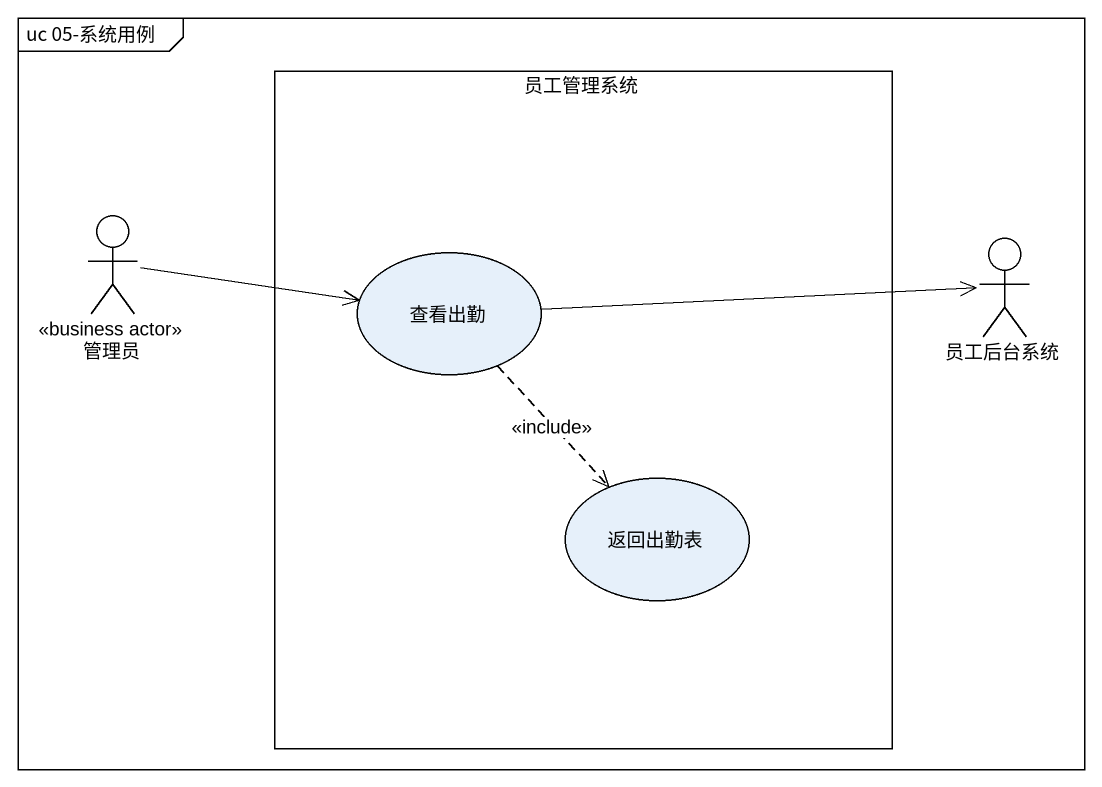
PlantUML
@startuml
mainframe uc 05-系统用例
rectangle 员工管理系统 {
  usecase 查看出勤
  usecase 返回出勤表
}
actor 管理员 <<business actor>>
actor 员工后台系统
管理员 -right-> 查看出勤
查看出勤 -right-> 员工后台系统
查看出勤 ..> 返回出勤表 : <<include>>
@enduml
